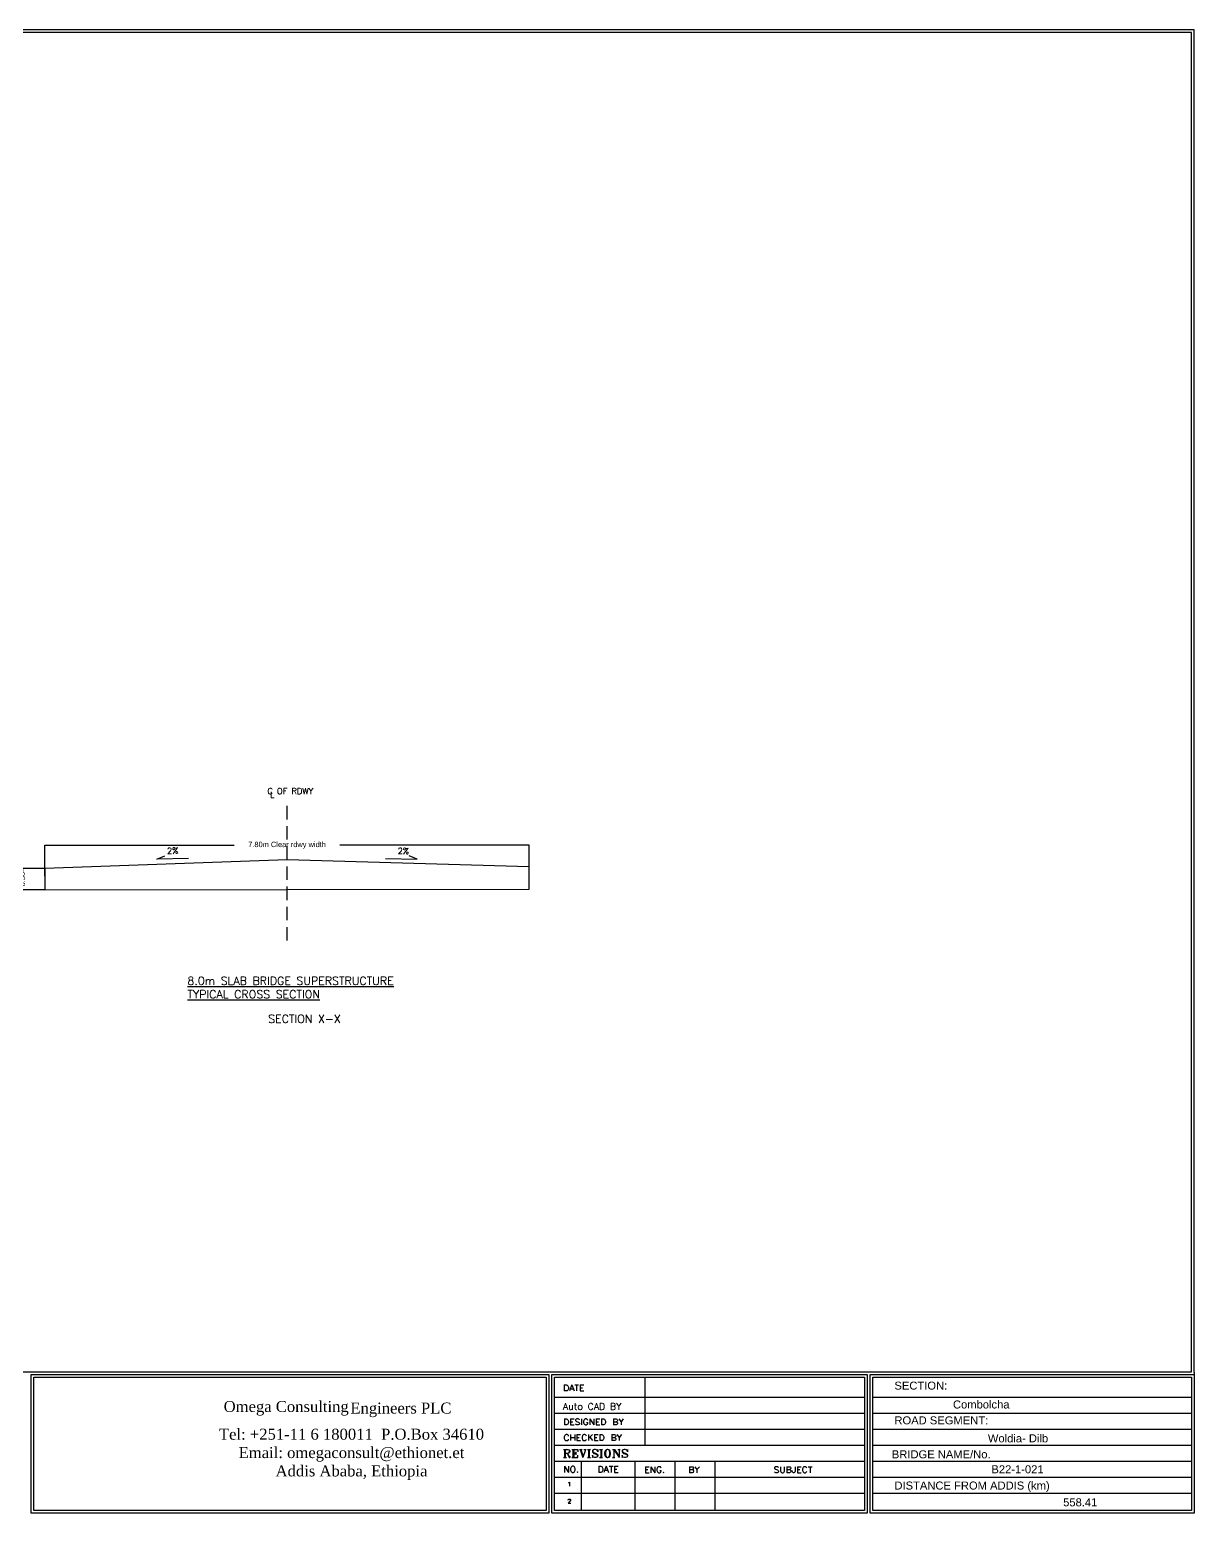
# Model space of a CAD drawing. Header units: inches. Extents: x 21 to 79610, y 8 to 55116.
# Drawn here: x 36343 to 79610, y 8 to 55116 of the extents above; entities that cross this region are included whole.
import ezdxf
from ezdxf.enums import TextEntityAlignment as Align

# ---------------------------------------------------------------- set-up
doc = ezdxf.new("R2010")
doc.units = ezdxf.units.IN
doc.header["$MEASUREMENT"] = 0
doc.linetypes.add('DASHED', pattern=[0.75, 0.5, -0.25])
for name, color, linetype in [('-25', 7, 'Continuous'), ('CONC-MAS', 2, 'Continuous'), ('Dim', 9, 'Continuous'), ('Grade', 6, 'DASHED'), ('Text', 3, 'Continuous'), ('TITLE BLOCK', 7, 'Continuous')]:
    doc.layers.add(name, color=color, linetype=linetype)
doc.styles.add('2.5-100', font='ROMANS.SHX')
doc.styles.add('ARIAL', font='arial.ttf', dxfattribs={"height": 15})
doc.styles.add('T-25-100', font='romans.shx', dxfattribs={"height": 0.25})
doc.styles.add('Text100-3.0', font='romanc.shx')
doc.styles.add('Text200-2.25', font='romans.shx')
doc.styles.add('TIM2_5', font='times.ttf', dxfattribs={"height": 0.3})
doc.dimstyles.get("Standard").update_dxf_attribs({"dimtxt": 200, "dimasz": 0.18, "dimexe": 0.18, "dimexo": 0.0625, "dimgap": 0.09, "dimtad": 0, "dimdec": 4, "dimzin": 0, "dimdsep": 46, "dimtxsty": 'Standard', "dimcen": 0.09, "dimadec": 0, "dimazin": 0, "dimtfac": 1, "dimtdec": 4, "dimtofl": 0, "dimtmove": 0, "dimatfit": 3, "dimfxl": 1, "dimtolj": 1, "dimtzin": 0, "dimarcsym": 0})

# ---------------------------------------------------------------- blocks, each defined once
blk = doc.blocks.new('*D12')
at = {"color": 0, "lineweight": -2}
for p, q in [((36905, 23962), (36905, 24823)), ((36905, 24823), (43938, 24823)), ((54904, 24823), (47871, 24823)), ((54905, 24015), (54905, 24823))]:
    blk.add_line(p, q, dxfattribs=at)
at = {"color": 0}
for points in [[(36905, 24823), (36905, 24823), (36905, 24823)], [(54904, 24823), (54904, 24823), (54905, 24823)]]:
    blk.add_solid(points, dxfattribs=at)
at = {"layer": 'Defpoints', "color": 0}
for p in [(54905, 24823), (36905, 23962), (54905, 24015)]:
    blk.add_point(p, dxfattribs=at)
at = {"color": 0, "insert": (45905, 24823), "char_height": 200, "attachment_point": 5}
blk.add_mtext('\\A1;7.80m Clear rdwy width', dxfattribs=at)
blk = doc.blocks.new('*D13')
at = {"color": 0, "lineweight": -2}
for p, q in [((36904, 23962), (36075, 23962)), ((36075, 23962), (36075, 23829)), ((36075, 23163), (36075, 23296)), ((36904, 23162), (36075, 23162))]:
    blk.add_line(p, q, dxfattribs=at)
at = {"color": 0}
for points in [[(36075, 23962), (36075, 23962), (36075, 23962)], [(36075, 23163), (36075, 23163), (36075, 23162)]]:
    blk.add_solid(points, dxfattribs=at)
at = {"layer": 'Defpoints', "color": 0}
for p in [(36905, 23962), (36075, 23162), (36905, 23162)]:
    blk.add_point(p, dxfattribs=at)
at = {"color": 0, "insert": (36075, 23562), "char_height": 200, "attachment_point": 5, "rotation": 90}
blk.add_mtext('\\A1;0.30', dxfattribs=at)

msp = doc.modelspace()

# ---------------------------------------------------------------- linework, layer by layer
at = {"layer": 'CONC-MAS'}
msp.add_lwpolyline([(54904.51698, 23188.56107), (54904.51698, 24014.75165), (45904.51698, 24276.65742), (36904.51698, 23962.37049), (36904.51698, 23162.37049), (54904.51698, 23188.56107)], dxfattribs=at)
at = {"layer": 'Dim'}
for p, q in [((41069.02886, 24305.56334), (41363.18456, 24429.79136)), ((42243.44912, 24329.05169), (41069.02886, 24305.56334)), ((49565.58484, 24329.05169), (50740.0051, 24305.56334)), ((50740.0051, 24305.56334), (50445.8494, 24429.79136))]:
    msp.add_line(p, q, dxfattribs=at)
at = {"layer": 'Grade', "linetype": 'DASHED', "ltscale": 1000}
msp.add_line((45904.51698, 21284.97598), (45904.51698, 26518.93363), dxfattribs=at)
at = {"layer": 'Grade', "color": 2, "linetype": 'Continuous', "ltscale": 1000}
for p, q in [((36904.51698, 23676.65742), (36904.51698, 23962.37049)), ((54904.51698, 23676.65742), (54904.51698, 24014.75165))]:
    msp.add_line(p, q, dxfattribs=at)
at = {"layer": 'TITLE BLOCK', "color": 5}
for p, q in [((79509.97529, 55015.91775), (21.16962, 55015.91775)), ((79509.97529, 5261.80253), (79509.97529, 55015.91775)), ((121.43418, 5261.80253), (79509.97529, 5261.80253)), ((36497.66039, 5061.27956), (55533.1007, 5061.27956)), ((36497.66039, 107.98966), (36497.66039, 5061.27956)), ((55533.1007, 5061.27956), (55533.1007, 107.98966)), ((55837.02823, 5061.16279), (67357.18944, 5061.16279)), ((55837.02823, 107.87289), (55837.02823, 5061.16279)), ((67357.18944, 5061.16279), (67357.18944, 107.87289)), ((67672.6413, 5061.27956), (79509.97529, 5061.27956)), ((67672.6413, 107.98966), (67672.6413, 5061.27956)), ((79509.97529, 5061.27956), (79509.97529, 107.98966)), ((55533.1007, 107.98966), (36497.66039, 107.98966)), ((67357.18944, 107.87289), (55837.02823, 107.87289)), ((79509.97529, 107.98966), (67672.6413, 107.98966))]:
    msp.add_line(p, q, dxfattribs=at)
at = {"layer": 'TITLE BLOCK', "color": 210}
for p, q in [((36397.39583, 5161.54413), (55633.36526, 5161.54413)), ((36397.39583, 7.7251), (36397.39583, 5161.54413)), ((55633.36526, 5161.54413), (55633.36526, 7.7251)), ((55736.76366, 5161.42735), (67457.454, 5161.42735)), ((55736.76366, 7.60832), (55736.76366, 5161.42735)), ((67457.454, 5161.42735), (67457.454, 7.60832)), ((67572.37674, 7.7251), (67572.37674, 5161.54413)), ((67572.37674, 5161.54413), (79610.23985, 5161.54413)), ((79610.23985, 5241.80552), (79610.23985, 7.7251)), ((55633.36526, 7.7251), (36397.39583, 7.7251)), ((67457.454, 7.60832), (55736.76366, 7.60832)), ((79610.23985, 7.7251), (67572.37674, 7.7251))]:
    msp.add_line(p, q, dxfattribs=at)
msp.add_lwpolyline([(79610.23985, 5241.80552), (79610.23985, 55116.18231), (21.16962, 55116.18231), (21.16962, 5241.80552)], dxfattribs=at)
at = {"layer": 'TITLE BLOCK', "color": 7}
for points in [[(59210.3431, 2527.46279), (59210.3431, 5061.16279)], [(56204.2875, 4777.43714), (56204.2875, 4552.90456)], [(56204.2875, 4777.43714), (56281.36585, 4777.43714), (56311.52695, 4767.38344), (56334.98557, 4743.92481), (56345.03927, 4723.81742), (56355.09297, 4690.30509), (56355.09297, 4636.68537), (56345.03927, 4606.52428), (56334.98557, 4586.41688), (56311.52695, 4562.95825), (56281.36585, 4552.90456), (56204.2875, 4552.90456)], [(56482.43981, 4777.43714), (56398.65899, 4552.90456)], [(56428.82008, 4626.63167), (56536.05953, 4626.63167)], [(56482.43981, 4777.43714), (56566.22062, 4552.90456)], [(56589.67925, 4777.43714), (56737.13348, 4777.43714)], [(56663.40636, 4777.43714), (56663.40636, 4552.90456)], [(56790.7532, 4777.43714), (56928.15374, 4777.43714)], [(56790.7532, 4777.43714), (56790.7532, 4552.90456)], [(56790.7532, 4670.1977), (56874.53401, 4670.1977)], [(56790.7532, 4552.90456), (56928.15374, 4552.90456)], [(67357.18944, 4310.31851), (55837.02823, 4310.31851)], [(79509.97529, 4310.31851), (67672.6413, 4310.31851)], [(67357.18944, 3717.15034), (55837.02823, 3717.15034)], [(56207.63874, 3512.72516), (56207.63874, 3291.54381)], [(56207.63874, 3512.72516), (56281.36585, 3512.72516), (56311.52695, 3502.67146), (56334.98557, 3482.56407), (56345.03927, 3459.10544), (56355.09297, 3428.94434), (56355.09297, 3375.32462), (56345.03927, 3341.8123), (56334.98557, 3321.7049), (56311.52695, 3301.59751), (56281.36585, 3291.54381), (56207.63874, 3291.54381)], [(56428.82008, 3512.72516), (56428.82008, 3291.54381)], [(56428.82008, 3512.72516), (56569.57185, 3512.72516)], [(56428.82008, 3405.48572), (56515.95213, 3405.48572)], [(56770.64581, 3482.56407), (56750.53841, 3502.67146), (56717.02608, 3512.72516), (56673.46006, 3512.72516), (56643.29897, 3502.67146), (56619.84034, 3482.56407), (56619.84034, 3459.10544), (56633.24527, 3438.99804), (56643.29897, 3428.94434), (56663.40636, 3418.89065), (56727.07978, 3395.43202), (56750.53841, 3385.37832), (56760.59211, 3375.32462), (56770.64581, 3355.21723), (56770.64581, 3321.7049), (56750.53841, 3301.59751), (56717.02608, 3291.54381), (56673.46006, 3291.54381), (56643.29897, 3301.59751), (56619.84034, 3321.7049)], [(56844.37292, 3512.72516), (56844.37292, 3291.54381)], [(57078.9592, 3459.10544), (57068.9055, 3482.56407), (57045.44687, 3502.67146), (57025.33948, 3512.72516), (56981.77346, 3512.72516), (56961.66606, 3502.67146), (56941.55867, 3482.56407), (56928.15374, 3459.10544), (56918.10004, 3428.94434), (56918.10004, 3375.32462), (56928.15374, 3341.8123), (56941.55867, 3321.7049), (56961.66606, 3301.59751), (56981.77346, 3291.54381), (57025.33948, 3291.54381), (57045.44687, 3301.59751), (57068.9055, 3321.7049), (57078.9592, 3341.8123), (57078.9592, 3375.32462)], [(57025.33948, 3375.32462), (57078.9592, 3375.32462)], [(57152.68632, 3512.72516), (57300.14055, 3291.54381)], [(57152.68632, 3512.72516), (57152.68632, 3291.54381)], [(57300.14055, 3512.72516), (57300.14055, 3291.54381)], [(57387.27259, 3512.72516), (57524.67313, 3512.72516)], [(57387.27259, 3512.72516), (57387.27259, 3291.54381)], [(57387.27259, 3405.48572), (57471.05341, 3405.48572)], [(57588.34655, 3512.72516), (57588.34655, 3291.54381)], [(57588.34655, 3512.72516), (57662.07366, 3512.72516), (57695.58599, 3502.67146), (57715.69338, 3482.56407), (57725.74708, 3459.10544), (57735.80078, 3428.94434), (57735.80078, 3375.32462), (57725.74708, 3341.8123), (57715.69338, 3321.7049), (57695.58599, 3301.59751), (57662.07366, 3291.54381), (57588.34655, 3291.54381)], [(58034.06048, 3512.72516), (58131.24622, 3512.72516), (58161.40731, 3502.67146), (58171.46101, 3492.61776), (58184.86594, 3469.15913), (58184.86594, 3449.05174), (58171.46101, 3428.94434), (58161.40731, 3418.89065), (58131.24622, 3405.48572)], [(58034.06048, 3512.72516), (58034.06048, 3291.54381)], [(58034.06048, 3405.48572), (58131.24622, 3405.48572), (58161.40731, 3395.43202), (58171.46101, 3385.37832), (58184.86594, 3365.27093), (58184.86594, 3331.7586), (58171.46101, 3311.6512), (58161.40731, 3301.59751), (58131.24622, 3291.54381), (58034.06048, 3291.54381)], [(58225.08073, 3512.72516), (58312.21278, 3405.48572), (58312.21278, 3291.54381)], [(58395.99359, 3512.72516), (58312.21278, 3405.48572)], [(79509.97529, 3717.15034), (67672.6413, 3717.15034)], [(67357.18944, 3120.63095), (55837.02823, 3120.63095)], [(56365.14667, 2875.99097), (56355.09297, 2899.4496), (56331.63434, 2919.557), (56311.52695, 2929.61069), (56267.96092, 2929.61069), (56247.85353, 2919.557), (56227.74613, 2899.4496), (56217.69243, 2875.99097), (56204.2875, 2845.82988), (56204.2875, 2792.21016), (56217.69243, 2758.69783), (56227.74613, 2738.59044), (56247.85353, 2718.48304), (56267.96092, 2708.42935), (56311.52695, 2708.42935), (56331.63434, 2718.48304), (56355.09297, 2738.59044), (56365.14667, 2758.69783)], [(56428.82008, 3291.54381), (56569.57185, 3291.54381)], [(56438.87378, 2929.61069), (56438.87378, 2708.42935)], [(56438.87378, 2822.37125), (56589.67925, 2822.37125)], [(56589.67925, 2929.61069), (56589.67925, 2708.42935)], [(56673.46006, 2929.61069), (56673.46006, 2708.42935)], [(56673.46006, 2929.61069), (56810.8606, 2929.61069)], [(56673.46006, 2822.37125), (56757.24087, 2822.37125)], [(57025.33948, 2875.99097), (57011.93455, 2899.4496), (56991.82715, 2919.557), (56971.71976, 2929.61069), (56928.15374, 2929.61069), (56908.04634, 2919.557), (56884.58771, 2899.4496), (56874.53401, 2875.99097), (56864.48032, 2845.82988), (56864.48032, 2792.21016), (56874.53401, 2758.69783), (56884.58771, 2738.59044), (56908.04634, 2718.48304), (56928.15374, 2708.42935), (56971.71976, 2708.42935), (56991.82715, 2718.48304), (57011.93455, 2738.59044), (57025.33948, 2758.69783)], [(57099.0666, 2929.61069), (57099.0666, 2708.42935)], [(57246.52083, 2929.61069), (57099.0666, 2782.15646)], [(57152.68632, 2835.77618), (57246.52083, 2708.42935)], [(57320.24794, 2929.61069), (57320.24794, 2708.42935)], [(57320.24794, 2929.61069), (57460.99971, 2929.61069)], [(57320.24794, 2822.37125), (57407.37999, 2822.37125)], [(57387.27259, 3291.54381), (57524.67313, 3291.54381)], [(57524.67313, 2929.61069), (57598.40025, 2929.61069), (57628.56134, 2919.557), (57652.01997, 2899.4496), (57662.07366, 2875.99097), (57672.12736, 2845.82988), (57672.12736, 2792.21016), (57662.07366, 2758.69783), (57652.01997, 2738.59044), (57628.56134, 2718.48304), (57598.40025, 2708.42935), (57524.67313, 2708.42935)], [(57524.67313, 2929.61069), (57524.67313, 2708.42935)], [(57970.38706, 2929.61069), (57970.38706, 2708.42935)], [(57970.38706, 2929.61069), (58064.22157, 2929.61069), (58097.7339, 2919.557), (58107.78759, 2909.5033), (58117.84129, 2886.04467), (58117.84129, 2865.93728), (58107.78759, 2845.82988), (58097.7339, 2835.77618), (58064.22157, 2822.37125)], [(57970.38706, 2822.37125), (58064.22157, 2822.37125), (58097.7339, 2812.31755), (58107.78759, 2802.26386), (58117.84129, 2782.15646), (58117.84129, 2748.64414), (58107.78759, 2728.53674), (58097.7339, 2718.48304), (58064.22157, 2708.42935), (57970.38706, 2708.42935)], [(58161.40731, 2929.61069), (58245.18813, 2822.37125), (58245.18813, 2708.42935)], [(58332.32017, 2929.61069), (58245.18813, 2822.37125)], [(79509.97529, 3120.63095), (67672.6413, 3120.63095)], [(67357.18944, 2527.46279), (55837.02823, 2527.46279)], [(56170.77518, 2376.65732), (56341.68804, 2376.65732), (56381.90283, 2363.25239), (56395.30776, 2349.84746), (56412.06392, 2319.68637), (56412.06392, 2292.87651), (56395.30776, 2266.06665), (56381.90283, 2249.31049), (56341.68804, 2235.90556), (56241.15106, 2235.90556)], [(56184.18011, 2376.65732), (56210.98997, 2363.25239)], [(56197.58504, 2376.65732), (56210.98997, 2349.84746)], [(56210.98997, 2376.65732), (56210.98997, 2081.74886)], [(56227.74613, 2363.25239), (56227.74613, 2095.15379)], [(56241.15106, 2376.65732), (56241.15106, 2081.74886)], [(56254.55599, 2376.65732), (56241.15106, 2349.84746)], [(56267.96092, 2376.65732), (56241.15106, 2363.25239)], [(56298.12202, 2235.90556), (56324.93188, 2222.50063), (56341.68804, 2192.33953), (56368.4979, 2108.55872), (56381.90283, 2081.74886), (56412.06392, 2081.74886), (56425.46885, 2108.55872), (56425.46885, 2135.36858)], [(56324.93188, 2222.50063), (56341.68804, 2209.0957), (56381.90283, 2121.96365), (56395.30776, 2108.55872), (56412.06392, 2108.55872), (56425.46885, 2121.96365)], [(56341.68804, 2376.65732), (56368.4979, 2363.25239), (56381.90283, 2336.44253), (56381.90283, 2279.47158), (56368.4979, 2249.31049), (56341.68804, 2235.90556)], [(56381.90283, 2349.84746), (56395.30776, 2319.68637), (56395.30776, 2292.87651), (56381.90283, 2266.06665)], [(56482.43981, 2376.65732), (56706.97239, 2376.65732), (56706.97239, 2292.87651)], [(56495.84474, 2376.65732), (56522.6546, 2363.25239)], [(56509.24967, 2376.65732), (56522.6546, 2349.84746)], [(56522.6546, 2376.65732), (56522.6546, 2081.74886)], [(56539.41076, 2363.25239), (56539.41076, 2095.15379)], [(56552.81569, 2376.65732), (56552.81569, 2081.74886)], [(56566.22062, 2376.65732), (56552.81569, 2349.84746)], [(56579.62555, 2376.65732), (56552.81569, 2363.25239)], [(56552.81569, 2235.90556), (56636.5965, 2235.90556)], [(56636.5965, 2249.31049), (56579.62555, 2235.90556), (56636.5965, 2222.50063)], [(56636.5965, 2266.06665), (56609.78664, 2235.90556), (56636.5965, 2209.0957)], [(56636.5965, 2292.87651), (56623.19157, 2235.90556), (56636.5965, 2178.9346)], [(56636.5965, 2376.65732), (56706.97239, 2363.25239)], [(56636.5965, 2292.87651), (56636.5965, 2178.9346)], [(56666.7576, 2376.65732), (56706.97239, 2349.84746)], [(56673.46006, 2708.42935), (56810.8606, 2708.42935)], [(56680.16253, 2376.65732), (56706.97239, 2336.44253)], [(56693.56746, 2376.65732), (56706.97239, 2292.87651)], [(56763.94334, 2376.65732), (56864.48032, 2376.65732)], [(56780.6995, 2376.65732), (56807.50936, 2349.84746)], [(56794.10443, 2376.65732), (56891.29018, 2081.74886)], [(56807.50936, 2376.65732), (56891.29018, 2121.96365), (56891.29018, 2081.74886)], [(56820.91429, 2376.65732), (56908.04634, 2121.96365)], [(56837.67046, 2376.65732), (56820.91429, 2349.84746)], [(56851.07539, 2376.65732), (56820.91429, 2363.25239)], [(56991.82715, 2363.25239), (56891.29018, 2081.74886)], [(56934.8562, 2376.65732), (57018.63701, 2376.65732)], [(56965.01729, 2376.65732), (56991.82715, 2363.25239)], [(57005.23208, 2376.65732), (56991.82715, 2363.25239)], [(57062.20304, 2376.65732), (57176.14494, 2376.65732)], [(57075.60797, 2376.65732), (57105.76906, 2363.25239)], [(57092.36413, 2376.65732), (57105.76906, 2349.84746)], [(57105.76906, 2376.65732), (57105.76906, 2081.74886)], [(57119.17399, 2363.25239), (57119.17399, 2095.15379)], [(57132.57892, 2376.65732), (57132.57892, 2081.74886)], [(57162.74001, 2376.65732), (57132.57892, 2363.25239)], [(57149.33508, 2376.65732), (57132.57892, 2349.84746)], [(57430.83862, 2336.44253), (57444.24355, 2376.65732), (57444.24355, 2292.87651), (57430.83862, 2336.44253), (57404.02876, 2363.25239), (57360.46273, 2376.65732), (57316.89671, 2376.65732), (57276.68192, 2363.25239), (57246.52083, 2336.44253), (57246.52083, 2292.87651), (57259.92576, 2266.06665), (57303.49178, 2235.90556), (57387.27259, 2209.0957), (57417.43369, 2192.33953), (57430.83862, 2165.52967), (57430.83862, 2121.96365), (57417.43369, 2095.15379)], [(57276.68192, 2363.25239), (57259.92576, 2336.44253), (57259.92576, 2306.28144), (57276.68192, 2279.47158), (57303.49178, 2266.06665), (57387.27259, 2235.90556), (57430.83862, 2209.0957), (57444.24355, 2178.9346), (57444.24355, 2135.36858), (57430.83862, 2108.55872), (57417.43369, 2095.15379), (57373.86766, 2081.74886), (57330.30164, 2081.74886), (57290.08685, 2095.15379), (57259.92576, 2121.96365), (57246.52083, 2165.52967), (57246.52083, 2081.74886), (57259.92576, 2121.96365)], [(57259.92576, 2292.87651), (57276.68192, 2266.06665), (57303.49178, 2249.31049), (57387.27259, 2222.50063), (57417.43369, 2209.0957), (57430.83862, 2178.9346)], [(57320.24794, 2708.42935), (57460.99971, 2708.42935)], [(57514.61943, 2376.65732), (57628.56134, 2376.65732)], [(57531.37559, 2376.65732), (57558.18545, 2363.25239)], [(57544.78052, 2376.65732), (57558.18545, 2349.84746)], [(57558.18545, 2376.65732), (57558.18545, 2081.74886)], [(57571.59039, 2363.25239), (57571.59039, 2095.15379)], [(57588.34655, 2376.65732), (57588.34655, 2081.74886)], [(57601.75148, 2376.65732), (57588.34655, 2349.84746)], [(57615.15641, 2376.65732), (57588.34655, 2363.25239)], [(57799.4742, 2376.65732), (57755.90818, 2363.25239), (57729.09832, 2336.44253), (57715.69338, 2306.28144), (57698.93722, 2249.31049), (57698.93722, 2209.0957), (57715.69338, 2152.12474), (57729.09832, 2121.96365), (57755.90818, 2095.15379), (57799.4742, 2081.74886), (57826.28406, 2081.74886), (57869.85008, 2095.15379), (57900.01118, 2121.96365), (57913.41611, 2152.12474), (57926.82104, 2209.0957), (57926.82104, 2249.31049), (57913.41611, 2306.28144), (57900.01118, 2336.44253), (57869.85008, 2363.25239), (57826.28406, 2376.65732), (57799.4742, 2376.65732)], [(57742.50325, 2336.44253), (57729.09832, 2306.28144), (57715.69338, 2266.06665), (57715.69338, 2192.33953), (57729.09832, 2152.12474), (57742.50325, 2121.96365)], [(57799.4742, 2376.65732), (57772.66434, 2363.25239), (57742.50325, 2319.68637), (57729.09832, 2266.06665), (57729.09832, 2192.33953), (57742.50325, 2135.36858), (57772.66434, 2095.15379), (57799.4742, 2081.74886)], [(57826.28406, 2081.74886), (57856.44515, 2095.15379), (57883.25501, 2135.36858), (57900.01118, 2192.33953), (57900.01118, 2266.06665), (57883.25501, 2319.68637), (57856.44515, 2363.25239), (57826.28406, 2376.65732)], [(57883.25501, 2121.96365), (57900.01118, 2152.12474), (57913.41611, 2192.33953), (57913.41611, 2266.06665), (57900.01118, 2306.28144), (57883.25501, 2336.44253)], [(57997.19692, 2376.65732), (58067.5728, 2376.65732)], [(58010.60185, 2376.65732), (58040.76294, 2363.25239)], [(58040.76294, 2376.65732), (58238.48566, 2081.74886)], [(58040.76294, 2376.65732), (58040.76294, 2095.15379)], [(58054.16787, 2376.65732), (58225.08073, 2121.96365)], [(58067.5728, 2376.65732), (58238.48566, 2121.96365)], [(58194.91964, 2376.65732), (58282.05169, 2376.65732)], [(58211.6758, 2376.65732), (58238.48566, 2363.25239)], [(58268.64676, 2376.65732), (58238.48566, 2363.25239)], [(58238.48566, 2363.25239), (58238.48566, 2081.74886)], [(58536.74536, 2336.44253), (58550.15029, 2376.65732), (58550.15029, 2292.87651), (58536.74536, 2336.44253), (58506.58427, 2363.25239), (58466.36948, 2376.65732), (58422.80345, 2376.65732), (58379.23743, 2363.25239), (58352.42757, 2336.44253), (58352.42757, 2292.87651), (58365.8325, 2266.06665), (58409.39852, 2235.90556), (58493.17934, 2209.0957), (58523.34043, 2192.33953), (58536.74536, 2165.52967), (58536.74536, 2121.96365), (58523.34043, 2095.15379)], [(58379.23743, 2363.25239), (58365.8325, 2336.44253), (58365.8325, 2306.28144), (58379.23743, 2279.47158), (58409.39852, 2266.06665), (58493.17934, 2235.90556), (58536.74536, 2209.0957), (58550.15029, 2178.9346), (58550.15029, 2135.36858), (58536.74536, 2108.55872), (58523.34043, 2095.15379), (58479.77441, 2081.74886), (58436.20838, 2081.74886), (58395.99359, 2095.15379), (58365.8325, 2121.96365), (58352.42757, 2165.52967), (58352.42757, 2081.74886), (58365.8325, 2121.96365)], [(58365.8325, 2292.87651), (58379.23743, 2266.06665), (58409.39852, 2249.31049), (58493.17934, 2222.50063), (58523.34043, 2209.0957), (58536.74536, 2178.9346)], [(79509.97529, 2527.46279), (67672.6413, 2527.46279)], [(67357.18944, 1930.94339), (55837.02823, 1930.94339)], [(56170.77518, 2081.74886), (56284.71709, 2081.74886)], [(56210.98997, 2095.15379), (56184.18011, 2081.74886)], [(56210.98997, 2108.55872), (56197.58504, 2081.74886)], [(56214.3412, 1753.32807), (56214.3412, 1528.79549)], [(56214.3412, 1753.32807), (56361.79543, 1528.79549)], [(56241.15106, 2108.55872), (56254.55599, 2081.74886)], [(56241.15106, 2095.15379), (56267.96092, 2081.74886)], [(56361.79543, 1753.32807), (56361.79543, 1528.79549)], [(56368.4979, 2135.36858), (56381.90283, 2108.55872), (56395.30776, 2095.15379), (56412.06392, 2095.15379)], [(56499.19597, 1753.32807), (56479.08857, 1743.27437), (56458.98118, 1719.81574), (56448.92748, 1699.70835), (56435.52255, 1669.54725), (56435.52255, 1615.92753), (56448.92748, 1582.41521), (56458.98118, 1562.30781), (56479.08857, 1542.20042), (56499.19597, 1528.79549), (56542.76199, 1528.79549), (56566.22062, 1542.20042), (56586.32801, 1562.30781), (56596.38171, 1582.41521), (56606.43541, 1615.92753), (56606.43541, 1669.54725), (56596.38171, 1699.70835), (56586.32801, 1719.81574), (56566.22062, 1743.27437), (56542.76199, 1753.32807), (56499.19597, 1753.32807)], [(56482.43981, 2081.74886), (56706.97239, 2081.74886), (56706.97239, 2165.52967)], [(56522.6546, 2095.15379), (56495.84474, 2081.74886)], [(56522.6546, 2108.55872), (56509.24967, 2081.74886)], [(56552.81569, 2108.55872), (56566.22062, 2081.74886)], [(56552.81569, 2095.15379), (56579.62555, 2081.74886)], [(56636.5965, 2081.74886), (56706.97239, 2095.15379)], [(56666.7576, 2081.74886), (56706.97239, 2108.55872)], [(56680.16253, 2081.74886), (56706.97239, 2121.96365)], [(56693.56746, 2081.74886), (56706.97239, 2165.52967)], [(56847.72415, 107.87289), (56847.72415, 1930.94339)], [(57062.20304, 2081.74886), (57176.14494, 2081.74886)], [(57105.76906, 2095.15379), (57075.60797, 2081.74886)], [(57105.76906, 2108.55872), (57092.36413, 2081.74886)], [(57132.57892, 2108.55872), (57149.33508, 2081.74886)], [(57132.57892, 2095.15379), (57162.74001, 2081.74886)], [(57487.80957, 1753.32807), (57561.53669, 1753.32807), (57595.04901, 1743.27437), (57615.15641, 1719.81574), (57625.21011, 1699.70835), (57635.2638, 1669.54725), (57635.2638, 1615.92753), (57625.21011, 1582.41521), (57615.15641, 1562.30781), (57595.04901, 1542.20042), (57561.53669, 1528.79549), (57487.80957, 1528.79549)], [(57487.80957, 1753.32807), (57487.80957, 1528.79549)], [(57514.61943, 2081.74886), (57628.56134, 2081.74886)], [(57558.18545, 2095.15379), (57531.37559, 2081.74886)], [(57558.18545, 2108.55872), (57544.78052, 2081.74886)], [(57588.34655, 2108.55872), (57601.75148, 2081.74886)], [(57588.34655, 2095.15379), (57615.15641, 2081.74886)], [(57762.61064, 1753.32807), (57678.82983, 1528.79549)], [(57762.61064, 1753.32807), (57849.74269, 1528.79549)], [(57869.85008, 1753.32807), (58017.30431, 1753.32807)], [(57943.5772, 1753.32807), (57943.5772, 1528.79549)], [(57997.19692, 2081.74886), (58084.32897, 2081.74886)], [(58040.76294, 2095.15379), (58010.60185, 2081.74886)], [(58040.76294, 2095.15379), (58067.5728, 2081.74886)], [(58070.92404, 1753.32807), (58070.92404, 1528.79549)], [(58070.92404, 1753.32807), (58211.6758, 1753.32807)], [(58831.65382, 107.87289), (58831.65382, 1930.94339)], [(59220.3968, 1739.92314), (59220.3968, 1515.39056)], [(59220.3968, 1739.92314), (59357.79734, 1739.92314)], [(59421.47075, 1739.92314), (59421.47075, 1515.39056)], [(59421.47075, 1739.92314), (59572.27622, 1515.39056)], [(59572.27622, 1739.92314), (59572.27622, 1515.39056)], [(59806.8625, 1686.30342), (59793.45757, 1706.41081), (59773.35017, 1729.86944), (59753.24278, 1739.92314), (59709.67675, 1739.92314), (59689.56936, 1729.86944), (59666.11073, 1706.41081), (59656.05703, 1686.30342), (59646.00333, 1656.14232), (59646.00333, 1602.5226), (59656.05703, 1569.01028), (59666.11073, 1548.90288), (59689.56936, 1528.79549), (59709.67675, 1515.39056), (59753.24278, 1515.39056), (59773.35017, 1528.79549), (59793.45757, 1548.90288), (59806.8625, 1569.01028), (59806.8625, 1602.5226)], [(60319.60108, 107.87289), (60319.60108, 1930.94339)], [(60859.14952, 1739.92314), (60952.98403, 1739.92314), (60986.49636, 1729.86944), (60996.55005, 1719.81574), (61006.60375, 1696.35711), (61006.60375, 1676.24972), (60996.55005, 1656.14232), (60986.49636, 1642.73739), (60952.98403, 1632.6837)], [(60859.14952, 1739.92314), (60859.14952, 1515.39056)], [(61050.16977, 1739.92314), (61133.95059, 1632.6837), (61133.95059, 1515.39056)], [(61221.08263, 1739.92314), (61133.95059, 1632.6837)], [(61807.54833, 107.87289), (61807.54833, 1930.94339)], [(64163.46482, 1706.41081), (64143.35742, 1729.86944), (64109.84509, 1739.92314), (64066.27907, 1739.92314), (64036.11798, 1729.86944), (64016.01058, 1706.41081), (64016.01058, 1686.30342), (64026.06428, 1666.19602), (64036.11798, 1656.14232), (64056.22537, 1642.73739), (64119.89879, 1622.63), (64143.35742, 1612.5763), (64153.41112, 1602.5226), (64163.46482, 1579.06398), (64163.46482, 1548.90288), (64143.35742, 1528.79549), (64109.84509, 1515.39056), (64066.27907, 1515.39056), (64036.11798, 1528.79549), (64016.01058, 1548.90288)], [(64237.19193, 1739.92314), (64237.19193, 1579.06398), (64247.24563, 1548.90288), (64270.70426, 1528.79549), (64300.86535, 1515.39056), (64324.32398, 1515.39056), (64354.48507, 1528.79549), (64374.59247, 1548.90288), (64387.9974, 1579.06398), (64387.9974, 1739.92314)], [(64471.77821, 1739.92314), (64471.77821, 1515.39056)], [(64471.77821, 1739.92314), (64568.96395, 1739.92314), (64599.12505, 1729.86944), (64609.17874, 1719.81574), (64619.23244, 1696.35711), (64619.23244, 1676.24972), (64609.17874, 1656.14232), (64599.12505, 1642.73739), (64568.96395, 1632.6837)], [(64780.0916, 1739.92314), (64780.0916, 1569.01028), (64770.03791, 1538.84918), (64759.98421, 1528.79549), (64736.52558, 1515.39056), (64716.41819, 1515.39056), (64696.31079, 1528.79549), (64682.90586, 1538.84918), (64672.85216, 1569.01028), (64672.85216, 1592.46891)], [(64863.87242, 1739.92314), (64863.87242, 1515.39056)], [(64863.87242, 1739.92314), (65004.62419, 1739.92314)], [(65215.75184, 1686.30342), (65205.69814, 1706.41081), (65182.23951, 1729.86944), (65162.13212, 1739.92314), (65118.56609, 1739.92314), (65098.4587, 1729.86944), (65078.3513, 1706.41081), (65068.2976, 1686.30342), (65054.89267, 1656.14232), (65054.89267, 1602.5226), (65068.2976, 1569.01028), (65078.3513, 1548.90288), (65098.4587, 1528.79549), (65118.56609, 1515.39056), (65162.13212, 1515.39056), (65182.23951, 1528.79549), (65205.69814, 1548.90288), (65215.75184, 1569.01028)], [(65259.31786, 1739.92314), (65406.77209, 1739.92314)], [(65333.04498, 1739.92314), (65333.04498, 1515.39056)], [(79509.97529, 1930.94339), (67672.6413, 1930.94339)], [(67357.18944, 1337.77523), (55837.02823, 1337.77523)], [(56365.14667, 1143.40374), (56381.90283, 1150.10621), (56402.01022, 1170.2136), (56402.01022, 1019.40814)], [(56693.56746, 1552.25412), (56680.16253, 1542.20042), (56693.56746, 1528.79549), (56703.62115, 1542.20042), (56693.56746, 1552.25412)], [(57708.99092, 1605.87384), (57816.23036, 1605.87384)], [(58070.92404, 1646.08863), (58158.05608, 1646.08863)], [(58070.92404, 1528.79549), (58211.6758, 1528.79549)], [(59220.3968, 1632.6837), (59304.17761, 1632.6837)], [(59220.3968, 1515.39056), (59357.79734, 1515.39056)], [(59753.24278, 1602.5226), (59806.8625, 1602.5226)], [(59890.64331, 1538.84918), (59880.58961, 1528.79549), (59890.64331, 1515.39056), (59900.69701, 1528.79549), (59890.64331, 1538.84918)], [(60859.14952, 1632.6837), (60952.98403, 1632.6837), (60986.49636, 1622.63), (60996.55005, 1612.5763), (61006.60375, 1592.46891), (61006.60375, 1558.95658), (60996.55005, 1538.84918), (60986.49636, 1528.79549), (60952.98403, 1515.39056), (60859.14952, 1515.39056)], [(64471.77821, 1632.6837), (64568.96395, 1632.6837), (64599.12505, 1622.63), (64609.17874, 1612.5763), (64619.23244, 1592.46891), (64619.23244, 1558.95658), (64609.17874, 1538.84918), (64599.12505, 1528.79549), (64568.96395, 1515.39056), (64471.77821, 1515.39056)], [(64863.87242, 1632.6837), (64951.00447, 1632.6837)], [(64863.87242, 1515.39056), (65004.62419, 1515.39056)], [(79509.97529, 1337.77523), (67672.6413, 1337.77523)], [(67357.18944, 741.25584), (55837.02823, 741.25584)], [(79509.97529, 741.25584), (67672.6413, 741.25584)], [(56351.74174, 499.96709), (56351.74174, 506.66956), (56358.4442, 523.42572), (56365.14667, 530.12819), (56381.90283, 536.83065), (56408.71269, 536.83065), (56425.46885, 530.12819), (56432.17132, 523.42572), (56438.87378, 506.66956), (56438.87378, 493.26463), (56432.17132, 476.50847), (56415.41515, 456.40107), (56345.03927, 382.67395), (56445.57625, 382.67395)]]:
    msp.add_lwpolyline(points, dxfattribs=at)

# ---------------------------------------------------------------- texts
at = {"layer": '-25', "color": 7, "style": 'TIM2_5'}
for s, p in [('Omega Consulting', (43549.74973, 3771.65272)), ('Engineers PLC', (48257.19838, 3712.62045))]:
    msp.add_text(s, height=408.7255509, dxfattribs=at).set_placement(p)
at = {"layer": '-25', "color": 7, "insert": (48298.90396, 3150.76727), "char_height": 408.7255509, "width": 9736.0049472, "attachment_point": 2, "style": 'TIM2_5'}
msp.add_mtext('Tel: +251-11 6 180011  P.O.Box 34610\\PEmail: omegaconsult@ethionet.et \\PAddis Ababa, Ethiopia', dxfattribs=at)
at = {"style": 'ARIAL'}
for s, height, p in [('SECTION:', 297.335358, (68468.4882, 4602.29265)), ('Combolcha', 297.335358, (70643.88075, 3901.84009)), ('ROAD SEGMENT:', 297.3353577, (68468.4882, 3311.60955)), ('Woldia- Dilb', 297.3353577, (71940.72322, 2645.00729)), ('BRIDGE NAME/No.', 297.3353577, (68372.00265, 2050.67454)), ('B22-1-021', 297.335358, (72071.20854, 1494.62953)), ('DISTANCE FROM ADDIS (km)', 297.3353577, (68468.4882, 890.64283)), ('558.41', 297.335358, (74736.82118, 267.78365))]:
    msp.add_text(s, height=height, dxfattribs=at).set_placement(p)
at = {"layer": 'Text', "style": '2.5-100'}
for s, p in [('C OF RDWY', (45172.54047, 26721.54683)), ('L', (45276.67988, 26585.04584))]:
    msp.add_text(s, height=225, dxfattribs=at).set_placement(p)
msp.add_text('2%', height=225, rotation=1.999348534, dxfattribs=at).set_placement((41447.06143, 24499.57776))
msp.add_text('2%', height=225, rotation=359.254455703, dxfattribs=at).set_placement((50223.63213, 24497.40913), align=Align.CENTER)
at = {"layer": 'Text', "color": 3}
for s, insert, char_height, width, attachment_point, style in [('{\\H0.75x;\\L8.0m SLAB BRIDGE SUPERSTRUCTURE \\PTYPICAL CROSS SECTION}', (42203.77404, 19937.11553), 400, 14099.140784, 1, 'Text100-3.0'), ('{\\Fromanc|c0;SECTION X-X}', (46552.40797, 18525.49473), 300, 11086.9563408, 2, 'Text200-2.25')]:
    msp.add_mtext(s, dxfattribs=dict(at, insert=insert, char_height=char_height, width=width, attachment_point=attachment_point, style=style))
at = {"layer": 'TITLE BLOCK', "style": 'T-25-100'}
msp.add_text('Auto CAD BY', height=254.3842045, rotation=359.999999992, dxfattribs=at).set_placement((56154.09323, 3849.44649))

# ---------------------------------------------------------------- dimensions: what is measured, and where the dimension line sits
dim = msp.add_linear_dim(base=(54904.51698, 24823.2811), p1=(36904.51698, 23962.37049), p2=(54904.51698, 24014.75165), text='7.80m Clear rdwy width', dimstyle='Standard')
dim.commit()
dim.dimension.update_dxf_attribs({"geometry": '*D12', "text_midpoint": (45904.51698, 24823.2811)})
dim = msp.add_linear_dim(base=(36074.80074, 23162.37049), p1=(36904.51698, 23962.43299), p2=(36904.51698, 23162.37049), angle=90, text='0.30', dimstyle='Standard')
dim.commit()
dim.dimension.update_dxf_attribs({"geometry": '*D13', "text_midpoint": (36074.80074, 23562.40174)})

doc.saveas('drawing.dxf')
